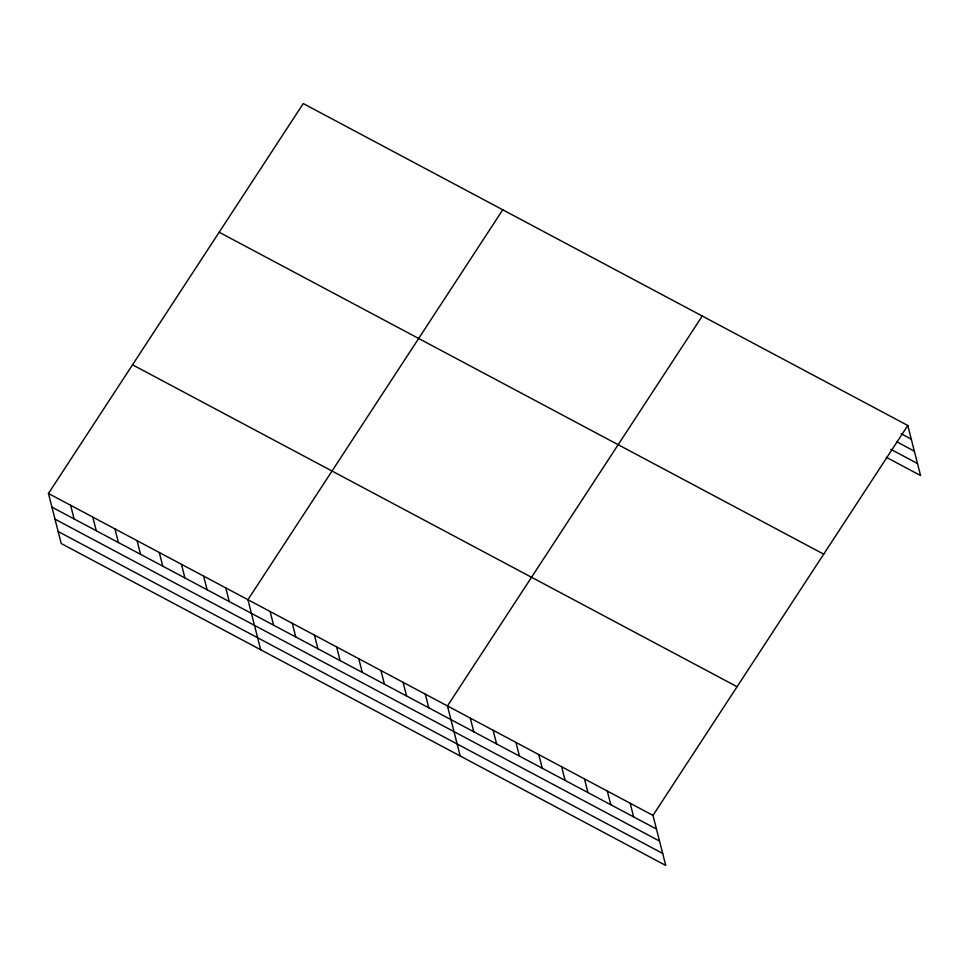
<?xml version="1.0" encoding="UTF-8"?>
<svg xmlns="http://www.w3.org/2000/svg" width="969" height="969" viewBox="0 0 969 969"><rect width="100%" height="100%" fill="white"/><g stroke="black" fill="none" stroke-linecap="round" stroke-linejoin="round"><path stroke-width="1.45" d="M907.796 425.488L652.985 815.389L665.739 865.438L61.204 543.512L48.45 493.475L303.261 103.562L907.796 425.488L920.55 475.525L886.296 457.283M502.754 209.801L247.943 599.702L260.697 649.751M702.246 316.039L447.448 705.941L460.202 755.977M901.134 433.749L911.284 439.151M896.579 441.694L914.336 451.154M890.85 449.337L917.486 463.521M219.176 232.233L823.711 554.159M132.535 364.804L737.07 686.718M48.45 493.475L652.985 815.389M51.938 507.138L656.473 829.064M54.991 519.142L659.526 841.068M58.152 531.509L662.687 853.435M630.153 803.228L633.629 816.891M607.309 791.067L610.797 804.73M584.477 778.906L587.953 792.569M561.632 766.745L565.121 780.408M538.8 754.585L542.277 768.247M515.956 742.424L519.445 756.086M493.124 730.263L496.6 743.926M470.28 718.102L473.768 731.765M425.282 694.131L428.758 707.806M403.116 682.333L406.592 695.996M380.95 670.524L384.427 684.199M358.784 658.726L362.261 672.389M336.618 646.917L340.095 660.592M314.44 635.119L317.929 648.782M292.275 623.309L295.763 636.984M270.109 611.512L273.597 625.175M225.777 587.904L229.265 601.567M203.611 576.095L207.1 589.77M181.445 564.297L184.934 577.96M159.279 552.487L162.768 566.162M137.113 540.69L140.602 554.353M114.948 528.88L118.436 542.555M92.782 517.083L96.27 530.746M70.616 505.273L74.104 518.936"/></g></svg>
